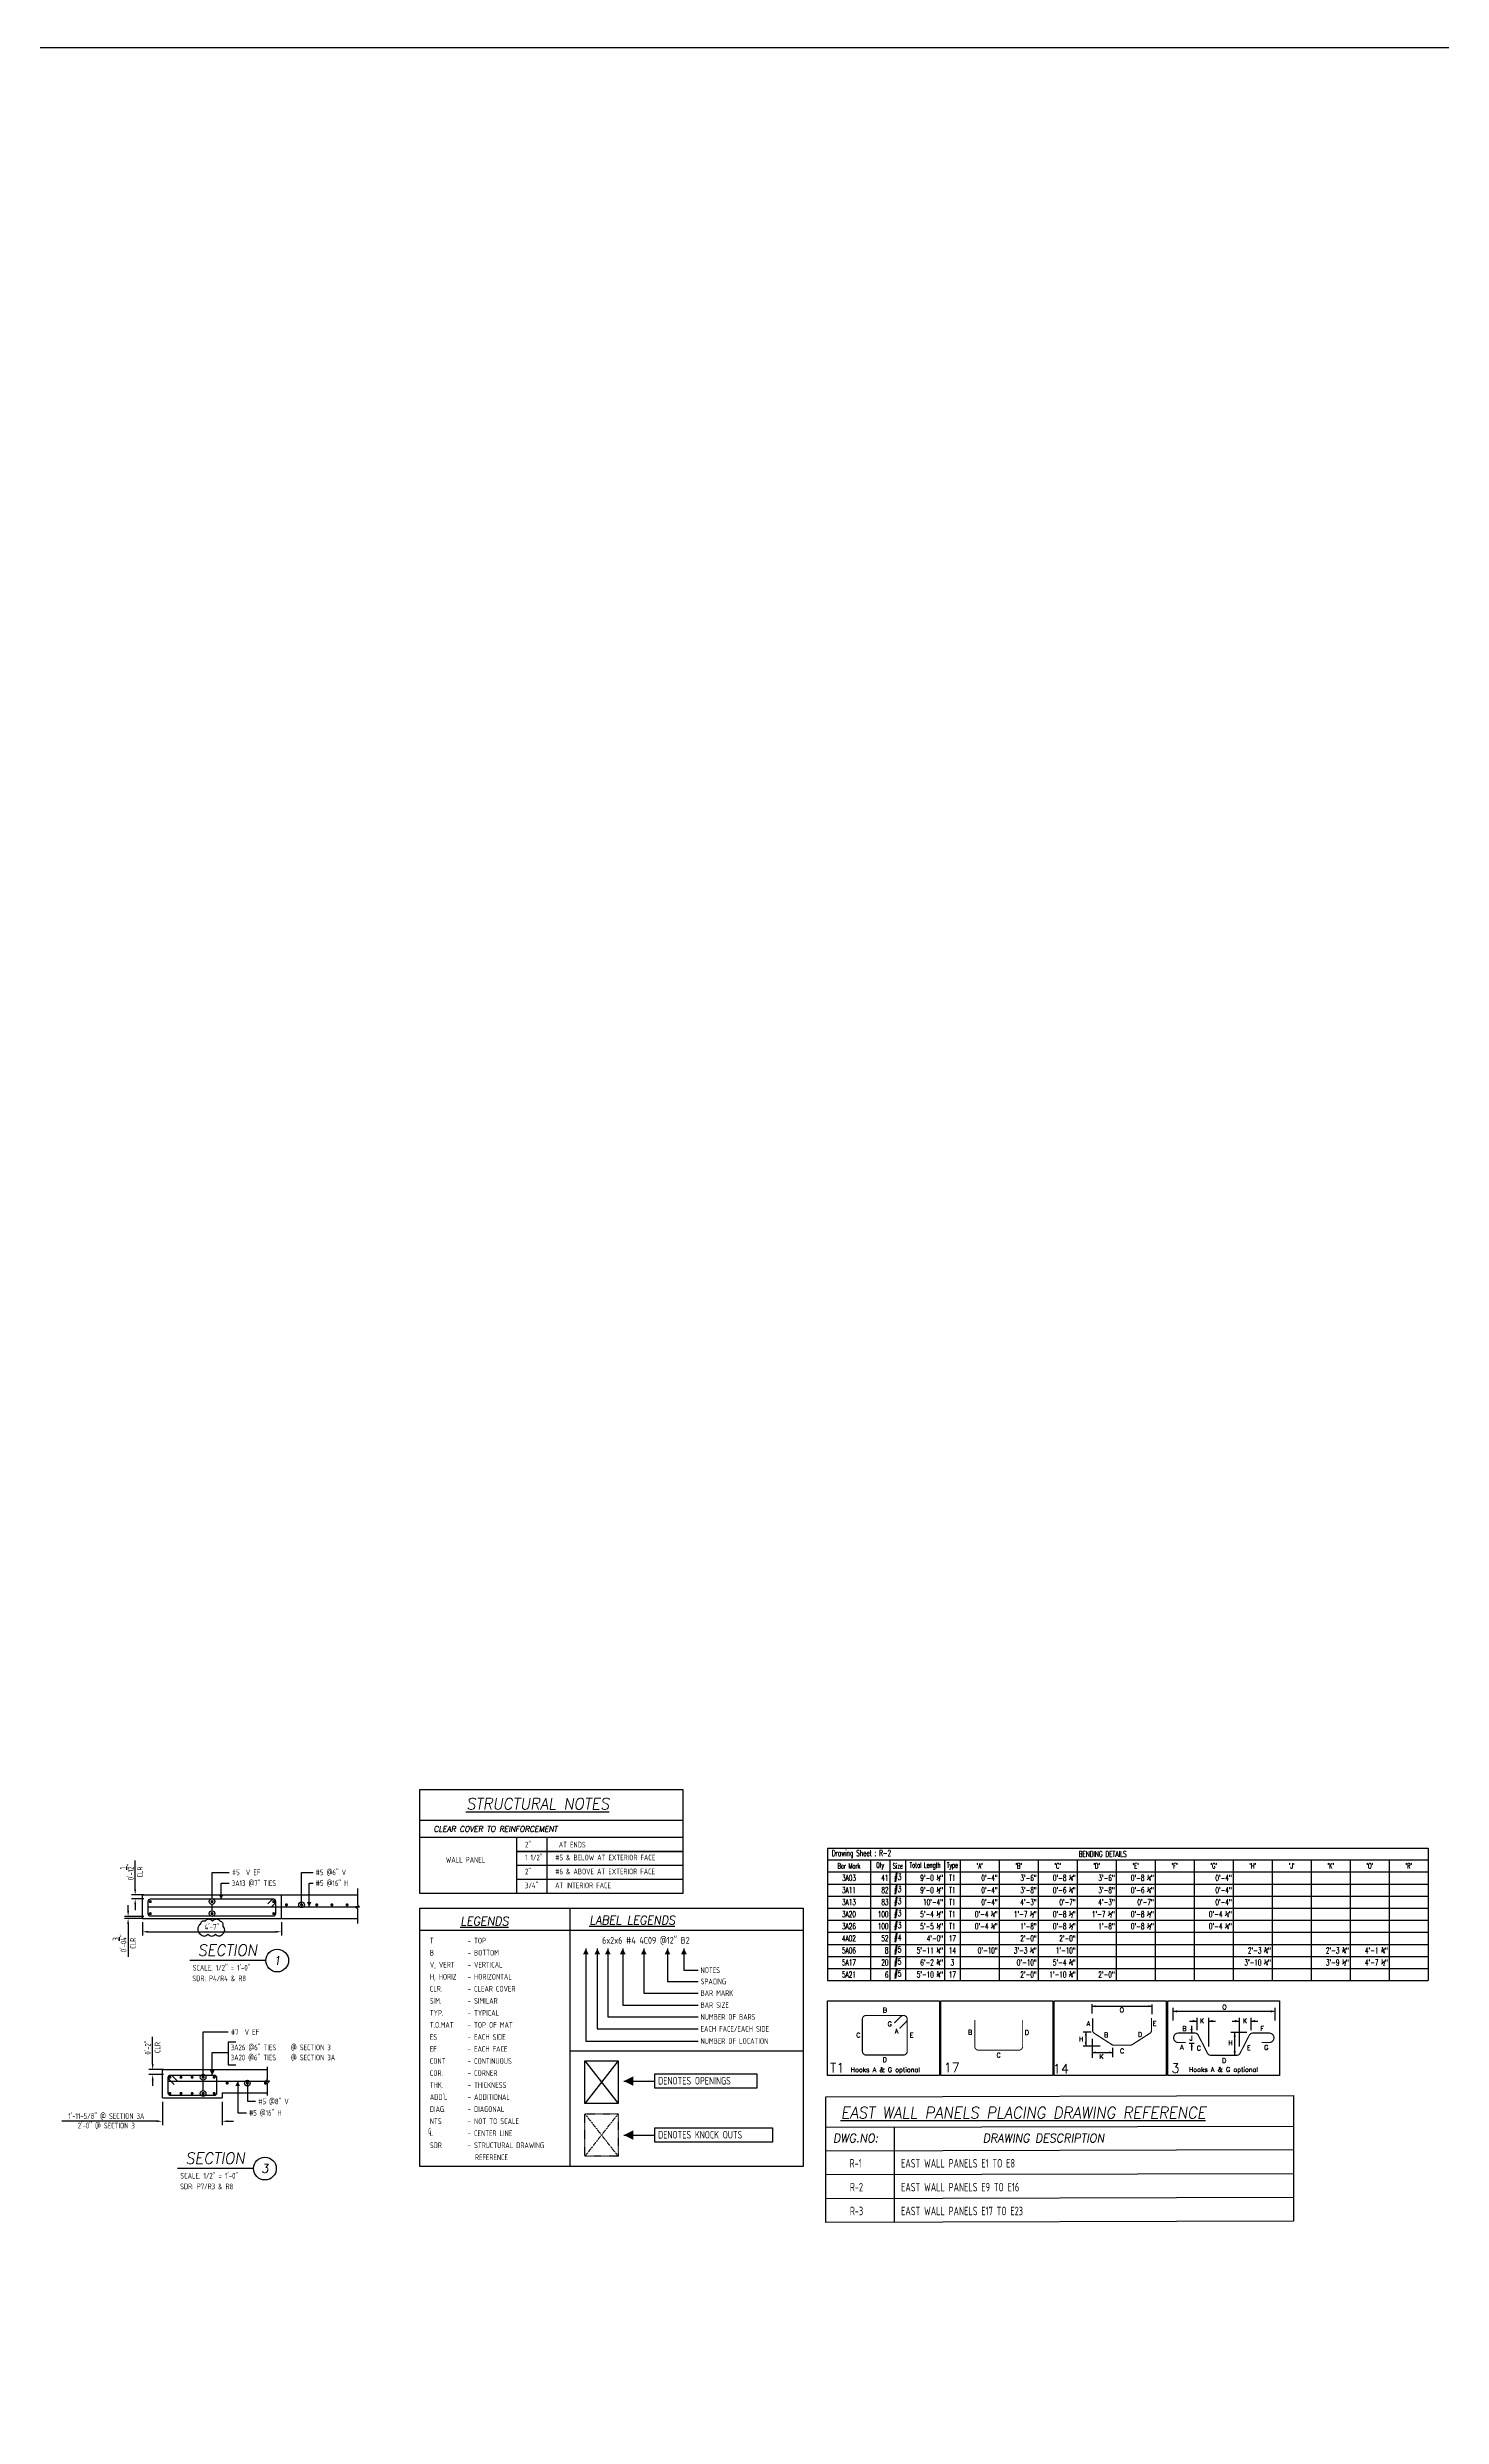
# Model space of a CAD drawing. Header units: inches. Extents: x -10781 to 50822, y -3854 to 38989.
# Drawn here: x 8729 to 9281, y 281 to 1219 of the extents above; entities that cross this region are included whole.
import ezdxf
from ezdxf.enums import TextEntityAlignment as Align

# ---------------------------------------------------------------- set-up
doc = ezdxf.new("R2010")
doc.units = ezdxf.units.IN
doc.header["$LTSCALE"] = 0.025
doc.header["$MEASUREMENT"] = 0
doc.linetypes.add('HIDDEN', pattern=[6, 3, -3])
doc.layers.get('0').update_dxf_attribs({"linetype": 'CONTINUOUS'})
doc.layers.get('Defpoints').update_dxf_attribs({"linetype": 'CONTINUOUS'})
for name, color, linetype in [('0-25', 7, 'CONTINUOUS'), ('0-25TEXT', 7, 'CONTINUOUS'), ('0-35', 3, 'CONTINUOUS'), ('0-35TEXT', 3, 'CONTINUOUS'), ('0-50', 10, 'CONTINUOUS'), ('5', 4, 'CONTINUOUS'), ('BAR-LBL', 2, 'CONTINUOUS'), ('BARLIST', 7, 'CONTINUOUS'), ('CADS-BAR-SKETCH', 7, 'CONTINUOUS'), ('DETAIL', 83, 'CONTINUOUS'), ('hidden', 7, 'HIDDEN'), ('REBARS', 4, 'CONTINUOUS')]:
    doc.layers.add(name, color=color, linetype=linetype)
doc.styles.add('AR', font='ARCHQUIK.shx', dxfattribs={"width": 0.8})
doc.styles.add('ROMANS', font='romans.shx', dxfattribs={"width": 0.57})
doc.styles.add('ROMANT', font='romant')
doc.dimstyles.new('CADS_DIM_48', dxfattribs={"dimscale": 48, "dimtxt": 0.09375, "dimasz": 0.09375, "dimexe": 0.0625, "dimexo": 0.0625, "dimgap": 0.09375, "dimtad": 0, "dimtih": 1, "dimtoh": 1, "dimzin": 1, "dimdsep": 46, "dimlunit": 4, "dimtxsty": 'AR', "dimblk": 'CLOSED', "dimcen": 0.1875, "dimadec": 0, "dimazin": 0, "dimtfac": 1, "dimtofl": 0, "dimtmove": 0, "dimatfit": 1, "dimldrblk": 'DOTBLANK', "dimfxl": 1, "dimtzin": 0, "dimarcsym": 0})

# ---------------------------------------------------------------- blocks, each defined once
blk = doc.blocks.new('*U548', base_point=(8768.49, 479.12))
at = {"layer": 'REBARS', "color": 0}
blk.add_lwpolyline([(8817.43, 482.74), (8819.02, 484.33, 0.668179), (8818.36, 485.93), (8769.61, 485.93, 0.414213), (8768.67, 485), (8768.67, 480.25, 0.414214), (8769.61, 479.31), (8818.36, 479.31, 0.414213), (8819.3, 480.25), (8819.3, 485, 0.668179), (8817.7, 485.66), (8816.11, 484.07)], format="xyb", dxfattribs=at)
blk = doc.blocks.new('SECT1')
at = {"color": 7, "linetype": 'Continuous'}
blk.add_line((0.627, 0), (-0.627, 0), dxfattribs=at)
blk.add_circle((0.815, 0), 0.188, dxfattribs=at)
at = {"color": 7, "linetype": 'Continuous', "style": 'ROMANT', "oblique": 9, "width": 0.95}
blk.add_text('SECTION', height=0.1875, dxfattribs=at).set_placement((-0.006, 0.077), align=Align.CENTER)
blk.add_attdef('SECT1', text='', height=0.141, dxfattribs=at).set_placement((0.815, 0), align=Align.MIDDLE)
blk = doc.blocks.new('_DotBlank')
at = {"layer": '0-35', "color": 0, "lineweight": -2}
blk.add_line((-0.5, 0), (-1, 0), dxfattribs=at)
blk.add_circle((0, 0), 0.5, dxfattribs=at)
blk = doc.blocks.new('leadrblk')
blk.add_lwpolyline([(0, 0, 0, 1, 0), (1, 0, 1, 1, 0)], format="xyseb")
blk = doc.blocks.new('*D440')
at = {"layer": 'Defpoints', "color": 0, "transparency": 16777216}
for p in [(8766.49, 478.37), (8821.49, 478.37), (8821.49, 473.06)]:
    blk.add_point(p, dxfattribs=at)
at = {"layer": 'DETAIL', "color": 0, "lineweight": -2, "transparency": 16777216}
for p, q in [((8766.49, 476.87), (8766.49, 471.56)), ((8768.74, 473.06), (8819.24, 473.06)), ((8821.49, 476.87), (8821.49, 471.56))]:
    blk.add_line(p, q, dxfattribs=at)
at = {"layer": 'DETAIL', "color": 0, "transparency": 16777216}
for points in [[(8768.74, 473.43), (8768.74, 472.68), (8766.49, 473.06)], [(8819.24, 473.43), (8819.24, 472.68), (8821.49, 473.06)]]:
    blk.add_solid(points, dxfattribs=at)
at = {"layer": 'DETAIL', "color": 0, "transparency": 16777216, "insert": (8793.99, 474.97), "char_height": 2.25, "attachment_point": 5, "style": 'AR'}
blk.add_mtext('4\'-7"', dxfattribs=at)
blk = doc.blocks.new('*D441')
at = {"layer": 'Defpoints', "color": 0, "transparency": 16777216}
for p in [(8763.63, 487.62), (8768.49, 487.62), (8768.49, 486.12)]:
    blk.add_point(p, dxfattribs=at)
at = {"layer": 'DETAIL', "color": 0, "lineweight": -2, "transparency": 16777216}
for p, q in [((8763.63, 489.87), (8763.63, 501.32)), ((8766.99, 487.62), (8762.13, 487.62)), ((8766.99, 486.12), (8762.13, 486.12)), ((8763.63, 483.87), (8763.63, 481.62))]:
    blk.add_line(p, q, dxfattribs=at)
at = {"layer": 'DETAIL', "color": 0, "transparency": 16777216}
for points in [[(8763.26, 489.87), (8764.01, 489.87), (8763.63, 487.62)], [(8763.26, 483.87), (8764.01, 483.87), (8763.63, 486.12)]]:
    blk.add_solid(points, dxfattribs=at)
at = {"layer": 'DETAIL', "color": 0, "transparency": 16777216, "char_height": 2.25, "attachment_point": 5, "rotation": 90, "style": 'AR'}
for s, insert in [('0\'-1{\\H1.000000x;\\S1/2;}"', (8760.29, 496.72)), ('CLR', (8765.54, 496.72))]:
    blk.add_mtext(s, dxfattribs=dict(at, insert=insert))
blk = doc.blocks.new('*D442')
at = {"layer": 'Defpoints', "color": 0, "transparency": 16777216}
for p in [(8760.84, 478.37), (8768.49, 479.12), (8768.49, 478.37)]:
    blk.add_point(p, dxfattribs=at)
at = {"layer": 'DETAIL', "color": 0, "lineweight": -2, "transparency": 16777216}
for p, q in [((8766.99, 479.12), (8759.34, 479.12)), ((8766.99, 478.37), (8759.34, 478.37)), ((8760.84, 481.37), (8760.84, 483.62)), ((8760.84, 476.12), (8760.84, 463.18))]:
    blk.add_line(p, q, dxfattribs=at)
at = {"layer": 'DETAIL', "color": 0, "transparency": 16777216}
for points in [[(8760.46, 481.37), (8761.21, 481.37), (8760.84, 479.12)], [(8760.46, 476.12), (8761.21, 476.12), (8760.84, 478.37)]]:
    blk.add_solid(points, dxfattribs=at)
at = {"layer": 'DETAIL', "color": 0, "transparency": 16777216, "char_height": 2.25, "attachment_point": 5, "rotation": 90, "style": 'AR'}
for s, insert in [('0\'-0{\\H1.000000x;\\S3/4;}"', (8757.46, 468.53)), ('CLR', (8762.75, 468.53))]:
    blk.add_mtext(s, dxfattribs=dict(at, insert=insert))
blk = doc.blocks.new('*D542')
at = {"layer": 'Defpoints', "color": 0, "transparency": 16777216}
for p in [(8770.55, 418.53), (8776.38, 418.53), (8776.38, 416.53)]:
    blk.add_point(p, dxfattribs=at)
at = {"layer": 'DETAIL', "color": 0, "lineweight": -2, "transparency": 16777216}
for p, q in [((8770.55, 420.78), (8770.55, 431.42)), ((8774.88, 418.53), (8769.05, 418.53)), ((8774.88, 416.53), (8769.05, 416.53)), ((8770.55, 414.28), (8770.55, 412.03))]:
    blk.add_line(p, q, dxfattribs=at)
at = {"layer": 'DETAIL', "color": 0, "transparency": 16777216}
for points in [[(8770.18, 420.78), (8770.93, 420.78), (8770.55, 418.53)], [(8770.18, 414.28), (8770.93, 414.28), (8770.55, 416.53)]]:
    blk.add_solid(points, dxfattribs=at)
at = {"layer": 'DETAIL', "color": 0, "transparency": 16777216, "char_height": 2.25, "attachment_point": 5, "rotation": 90, "style": 'AR'}
for s, insert in [('0\'-2"', (8768.64, 427.23)), ('CLR', (8772.47, 427.23))]:
    blk.add_mtext(s, dxfattribs=dict(at, insert=insert))
blk = doc.blocks.new('*D538')
at = {"layer": 'Defpoints', "color": 0, "transparency": 16777216}
for p in [(8774.38, 407.28), (8798.03, 407.28), (8798.03, 398.07)]:
    blk.add_point(p, dxfattribs=at)
at = {"layer": 'DETAIL', "color": 0, "lineweight": -2, "transparency": 16777216}
for p, q in [((8774.38, 405.78), (8774.38, 396.57)), ((8798.03, 405.78), (8798.03, 396.57)), ((8772.13, 398.07), (8734.55, 398.07)), ((8800.28, 398.07), (8802.53, 398.07))]:
    blk.add_line(p, q, dxfattribs=at)
at = {"layer": 'DETAIL', "color": 0, "transparency": 16777216}
for points in [[(8772.13, 398.44), (8772.13, 397.69), (8774.38, 398.07)], [(8800.28, 398.44), (8800.28, 397.69), (8798.03, 398.07)]]:
    blk.add_solid(points, dxfattribs=at)
at = {"layer": 'DETAIL', "color": 0, "transparency": 16777216, "insert": (8752.21, 398.07), "char_height": 2.25, "width": 36.5795, "attachment_point": 5, "style": 'AR'}
blk.add_mtext('1\'-11-5/8" @ SECTION 3A\\P2\'-0" @ SECTION 3', dxfattribs=at)
blk = doc.blocks.new('*U1001', base_point=(8796.03, 408.03))
at = {"layer": 'REBARS', "color": 0}
blk.add_lwpolyline([(8779.11, 412.62), (8776.99, 414.74, -0.668178), (8777.66, 416.34), (8794.91, 416.34, -0.414214), (8795.84, 415.41), (8795.84, 409.16, -0.414213), (8794.91, 408.22), (8777.66, 408.22, -0.414214), (8776.72, 409.16), (8776.72, 415.41, -0.668179), (8778.32, 416.07), (8780.44, 413.95)], format="xyb", dxfattribs=at)
blk = doc.blocks.new('A$C2A293661')
at = {"layer": '0-35TEXT', "style": 'AR', "width": 0.8}
for s, p in [('C', (-0.72, 0.84)), ('L', (0, 0))]:
    blk.add_text(s, height=2.25, dxfattribs=at).set_placement(p)
blk = doc.blocks.new('*T1082')
at = {"layer": 'BARLIST', "color": 0, "linetype": 'ByBlock', "lineweight": -2, "transparency": 16777216}
for p, q in [((0, 0), (237.77, 0)), ((0, 0), (0, -52.47)), ((237.77, 0), (237.77, -52.47)), ((0, -4.72), (237.77, -4.72)), ((17.01, -4.72), (17.01, -52.47)), ((24.73, -4.72), (24.73, -52.47)), ((30.91, -4.72), (30.91, -52.47)), ((46.35, -4.72), (46.35, -52.47)), ((52.52, -4.72), (52.52, -52.47)), ((67.96, -4.72), (67.96, -52.47)), ((83.4, -4.72), (83.4, -52.47)), ((98.83, -4.72), (98.83, -52.47)), ((114.27, -4.72), (114.27, -52.47)), ((129.71, -4.72), (129.71, -52.47)), ((145.15, -4.72), (145.15, -52.47)), ((160.58, -4.72), (160.58, -52.47)), ((176.02, -4.72), (176.02, -52.47)), ((191.46, -4.72), (191.46, -52.47)), ((206.89, -4.72), (206.89, -52.47)), ((222.33, -4.72), (222.33, -52.47)), ((0, -9.45), (237.77, -9.45)), ((0, -14.23), (237.77, -14.23)), ((0, -19.01), (237.77, -19.01)), ((0, -23.79), (237.77, -23.79)), ((0, -28.57), (237.77, -28.57)), ((0, -33.35), (237.77, -33.35)), ((0, -38.13), (237.77, -38.13)), ((0, -42.91), (237.77, -42.91)), ((0, -47.69), (237.77, -47.69)), ((0, -52.47), (237.77, -52.47))]:
    blk.add_line(p, q, dxfattribs=at)
at = {"layer": 'BARLIST', "color": 0, "transparency": 16777216, "style": 'ROMANS'}
for s, insert, char_height, width, attachment_point in [(' Drawing Sheet : R-2', (0.59, -2.36), 2.3622, 97.6535, 4), ('Bar Mark', (8.5, -7.09), 2.126, 15.8268, 5), ('Qty', (20.87, -7.09), 2.126, 6.5433, 5), ('Size', (27.82, -7.09), 2.126, 4.9961, 5), ('Total Length', (38.63, -7.09), 2.126, 14.2559, 5), ('Type', (49.44, -7.09), 2.126, 4.9961, 5), ("'A'", (60.24, -7.09), 2.126, 14.2559, 5), ("'B'", (75.68, -7.09), 2.126, 14.2559, 5), ("'C'", (91.12, -7.09), 2.126, 14.2559, 5), ('BENDING DETAILS', (99.43, -2.36), 2.3622, 137.752, 4), ("'D'", (106.55, -7.09), 2.126, 14.2559, 5), ("'E'", (121.99, -7.09), 2.126, 14.2559, 5), ("'F'", (137.43, -7.09), 2.126, 14.2559, 5), ("'G'", (152.86, -7.09), 2.126, 14.2559, 5), ("'H'", (168.3, -7.09), 2.126, 14.2559, 5), ("'J'", (183.74, -7.09), 2.126, 14.2559, 5), ("'K'", (199.18, -7.09), 2.126, 14.2559, 5), ("'O'", (214.61, -7.09), 2.126, 14.2559, 5), ("'R'", (230.05, -7.09), 2.126, 14.2559, 5), ('3A03', (8.5, -11.84), 2.362, 15.8268, 5), ('3A11', (8.5, -16.62), 2.362, 15.8268, 5), ('41', (24.14, -11.84), 2.362, 6.5433, 6), ('82', (24.14, -16.62), 2.362, 6.5433, 6), ('#3', (27.82, -11.84), 2.362, 4.9961, 5), ('#3', (27.82, -16.62), 2.362, 4.9961, 5), ('9\'-0 {\\H0.5x;\\S1#2;}"', (45.76, -11.84), 2.3622, 14.2559, 6), ('9\'-0 {\\H0.5x;\\S1#2;}"', (45.76, -16.62), 2.3622, 14.2559, 6), ('T1', (49.44, -11.84), 2.362, 4.9961, 5), ('T1', (49.44, -16.62), 2.362, 4.9961, 5), ('0\'-4"', (67.37, -11.84), 2.362, 14.2559, 6), ('0\'-4"', (67.37, -16.62), 2.362, 14.2559, 6), ('3\'-6"', (82.81, -11.84), 2.362, 14.2559, 6), ('3\'-8"', (82.81, -16.62), 2.362, 14.2559, 6), ('0\'-8 {\\H0.5x;\\S1#4;}"', (98.24, -11.84), 2.3622, 14.2559, 6), ('0\'-6 {\\H0.5x;\\S1#4;}"', (98.24, -16.62), 2.3622, 14.2559, 6), ('3\'-6"', (113.68, -11.84), 2.362, 14.2559, 6), ('3\'-8"', (113.68, -16.62), 2.362, 14.2559, 6), ('0\'-8 {\\H0.5x;\\S1#4;}"', (129.12, -11.84), 2.3622, 14.2559, 6), ('0\'-6 {\\H0.5x;\\S1#4;}"', (129.12, -16.62), 2.3622, 14.2559, 6), ('0\'-4"', (159.99, -11.84), 2.362, 14.2559, 6), ('0\'-4"', (159.99, -16.62), 2.362, 14.2559, 6), ('3A13', (8.5, -21.4), 2.362, 15.8268, 5), ('3A20', (8.5, -26.18), 2.362, 15.8268, 5), ('100', (24.14, -26.18), 2.362, 6.5433, 6), ('83', (24.14, -21.4), 2.362, 6.5433, 6), ('#3', (27.82, -21.4), 2.362, 4.9961, 5), ('#3', (27.82, -26.18), 2.362, 4.9961, 5), ('5\'-4 {\\H0.5x;\\S1#2;}"', (45.76, -26.18), 2.3622, 14.2559, 6), ('10\'-4"', (45.76, -21.4), 2.362, 14.2559, 6), ('T1', (49.44, -21.4), 2.362, 4.9961, 5), ('T1', (49.44, -26.18), 2.362, 4.9961, 5), ('0\'-4 {\\H0.5x;\\S1#4;}"', (67.37, -26.18), 2.3622, 14.2559, 6), ('0\'-4"', (67.37, -21.4), 2.362, 14.2559, 6), ('1\'-7 {\\H0.5x;\\S1#2;}"', (82.81, -26.18), 2.3622, 14.2559, 6), ('4\'-3"', (82.81, -21.4), 2.362, 14.2559, 6), ('0\'-8 {\\H0.5x;\\S1#2;}"', (98.24, -26.18), 2.3622, 14.2559, 6), ('0\'-7"', (98.24, -21.4), 2.362, 14.2559, 6), ('1\'-7 {\\H0.5x;\\S1#2;}"', (113.68, -26.18), 2.3622, 14.2559, 6), ('4\'-3"', (113.68, -21.4), 2.362, 14.2559, 6), ('0\'-8 {\\H0.5x;\\S1#2;}"', (129.12, -26.18), 2.3622, 14.2559, 6), ('0\'-7"', (129.12, -21.4), 2.362, 14.2559, 6), ('0\'-4 {\\H0.5x;\\S1#4;}"', (159.99, -26.18), 2.3622, 14.2559, 6), ('0\'-4"', (159.99, -21.4), 2.362, 14.2559, 6), ('3A26', (8.5, -30.96), 2.362, 15.8268, 5), ('4A02', (8.5, -35.74), 2.362, 15.8268, 5), ('100', (24.14, -30.96), 2.362, 6.5433, 6), ('52', (24.14, -35.74), 2.362, 6.5433, 6), ('#3', (27.82, -30.96), 2.362, 4.9961, 5), ('#4', (27.82, -35.74), 2.362, 4.9961, 5), ('5\'-5 {\\H0.5x;\\S1#2;}"', (45.76, -30.96), 2.3622, 14.2559, 6), ('4\'-0"', (45.76, -35.74), 2.362, 14.2559, 6), ('T1', (49.44, -30.96), 2.362, 4.9961, 5), ('17', (49.44, -35.74), 2.362, 4.9961, 5), ('0\'-4 {\\H0.5x;\\S1#4;}"', (67.37, -30.96), 2.3622, 14.2559, 6), ('2\'-0"', (82.81, -35.74), 2.362, 14.2559, 6), ('1\'-8"', (82.81, -30.96), 2.362, 14.2559, 6), ('0\'-8 {\\H0.5x;\\S1#2;}"', (98.24, -30.96), 2.3622, 14.2559, 6), ('2\'-0"', (98.24, -35.74), 2.362, 14.2559, 6), ('1\'-8"', (113.68, -30.96), 2.362, 14.2559, 6), ('0\'-8 {\\H0.5x;\\S1#2;}"', (129.12, -30.96), 2.3622, 14.2559, 6), ('0\'-4 {\\H0.5x;\\S1#4;}"', (159.99, -30.96), 2.3622, 14.2559, 6), ('5A06', (8.5, -40.52), 2.362, 15.8268, 5), ('5A17', (8.5, -45.3), 2.362, 15.8268, 5), ('20', (24.14, -45.3), 2.362, 6.5433, 6), ('8', (24.14, -40.52), 2.36, 6.5433, 6), ('#5', (27.82, -40.52), 2.362, 4.9961, 5), ('#5', (27.82, -45.3), 2.362, 4.9961, 5), ('5\'-11 {\\H0.5x;\\S1#4;}"', (45.76, -40.52), 2.3622, 14.2559, 6), ('6\'-2 {\\H0.5x;\\S3#4;}"', (45.76, -45.3), 2.3622, 14.2559, 6), ('14', (49.44, -40.52), 2.362, 4.9961, 5), ('3', (49.44, -45.3), 2.36, 4.9961, 5), ('0\'-10"', (67.37, -40.52), 2.362, 14.2559, 6), ('3\'-3 {\\H0.5x;\\S1#4;}"', (82.81, -40.52), 2.3622, 14.2559, 6), ('0\'-10"', (82.81, -45.3), 2.362, 14.2559, 6), ('5\'-4 {\\H0.5x;\\S3#4;}"', (98.24, -45.3), 2.3622, 14.2559, 6), ('1\'-10"', (98.24, -40.52), 2.362, 14.2559, 6), ('3\'-10 {\\H0.5x;\\S1#4;}"', (175.43, -45.3), 2.3622, 14.2559, 6), ('2\'-3 {\\H0.5x;\\S3#4;}"', (175.43, -40.52), 2.3622, 14.2559, 6), ('2\'-3 {\\H0.5x;\\S3#4;}"', (206.3, -40.52), 2.3622, 14.2559, 6), ('3\'-9 {\\H0.5x;\\S1#2;}"', (206.3, -45.3), 2.3622, 14.2559, 6), ('4\'-1 {\\H0.5x;\\S3#4;}"', (221.74, -40.52), 2.3622, 14.2559, 6), ('4\'-7 {\\H0.5x;\\S1#2;}"', (221.74, -45.3), 2.3622, 14.2559, 6), ('5A21', (8.5, -50.08), 2.362, 15.8268, 5), ('6', (24.14, -50.08), 2.36, 6.5433, 6), ('#5', (27.82, -50.08), 2.362, 4.9961, 5), ('5\'-10 {\\H0.5x;\\S3#4;}"', (45.76, -50.08), 2.3622, 14.2559, 6), ('17', (49.44, -50.08), 2.362, 4.9961, 5), ('2\'-0"', (82.81, -50.08), 2.362, 14.2559, 6), ('1\'-10 {\\H0.5x;\\S3#4;}"', (98.24, -50.08), 2.3622, 14.2559, 6), ('2\'-0"', (113.68, -50.08), 2.362, 14.2559, 6)]:
    blk.add_mtext(s, dxfattribs=dict(at, insert=insert, char_height=char_height, width=width, attachment_point=attachment_point))
blk = doc.blocks.new('T1')
at = {"layer": 'CADS-BAR-SKETCH'}
blk.add_lwpolyline([(0, 0), (0, 1), (1.5, 1), (1.5, 0)], close=True, dxfattribs=at)
at = {"layer": 'CADS-BAR-SKETCH', "const_width": 0.0156}
for points in [[(0.468, 0.754, -0.414214), (0.518, 0.804, 0.414214), (0.468, 0.754), (0.468, 0.323, 0.414214), (0.518, 0.273), (1.019, 0.273, 0.414214), (1.069, 0.323), (1.069, 0.754, 0.668179), (0.983, 0.789), (0.896, 0.702)], [(0.966, 0.631), (1.054, 0.719, 0.668179), (1.019, 0.804), (0.518, 0.804)]]:
    blk.add_lwpolyline(points, format="xyb", dxfattribs=at)
at = {"layer": 'CADS-BAR-SKETCH', "style": 'ROMANS'}
for s, height, p in [('B', 0.0625, (0.742, 0.844)), ('G', 0.0625, (0.806, 0.659)), ('C', 0.0625, (0.386, 0.508)), ('A', 0.0625, (0.903, 0.563)), ('E', 0.0625, (1.103, 0.508)), ('T1', 0.125, (0.033, 0.039)), ('Hooks A & G optional', 0.0625, (0.311, 0.045)), ('D', 0.0625, (0.739, 0.179))]:
    blk.add_text(s, height=height, dxfattribs=at).set_placement(p)
blk = doc.blocks.new('17')
at = {"layer": 'CADS-BAR-SKETCH'}
blk.add_lwpolyline([(0, 0), (0, 1), (1.5, 1), (1.5, 0)], close=True, dxfattribs=at)
at = {"layer": 'CADS-BAR-SKETCH', "const_width": 0.0125}
blk.add_lwpolyline([(0.454, 0.741), (0.454, 0.388, 0.414214), (0.504, 0.338), (1.046, 0.338, 0.414214), (1.096, 0.388), (1.096, 0.741)], format="xyb", dxfattribs=at)
at = {"layer": 'CADS-BAR-SKETCH', "style": 'ROMANS'}
for s, height, p in [('B', 0.0625, (0.363, 0.547)), ('D', 0.0625, (1.125, 0.544)), ('17', 0.125, (0.037, 0.045)), ('C', 0.0625, (0.746, 0.24))]:
    blk.add_text(s, height=height, dxfattribs=at).set_placement(p)
blk = doc.blocks.new('14')
at = {"layer": 'CADS-BAR-SKETCH'}
for p, q in [((0.506, 0.829), (0.506, 0.954)), ((0.514, 0.928), (1.303, 0.928)), ((1.31, 0.821), (1.31, 0.951)), ((0.494, 0.582), (0.389, 0.582)), ((0.389, 0.399), (0.616, 0.399)), ((0.421, 0.582), (0.421, 0.399)), ((0.506, 0.491), (0.506, 0.235)), ((0.78, 0.371), (0.78, 0.245)), ((0.506, 0.308), (0.78, 0.308))]:
    blk.add_line(p, q, dxfattribs=at)
blk.add_lwpolyline([(0, 0), (0, 1), (1.5, 1), (1.5, 0)], close=True, dxfattribs=at)
at = {"layer": 'CADS-BAR-SKETCH', "const_width": 0.0156}
blk.add_lwpolyline([(0.514, 0.767), (0.514, 0.606, 0.255491), (0.537, 0.564), (0.77, 0.414, 0.143533), (0.797, 0.406), (1.019, 0.406, 0.143533), (1.046, 0.414), (1.28, 0.564, 0.255491), (1.303, 0.606), (1.303, 0.772)], format="xyb", dxfattribs=at)
at = {"layer": 'CADS-BAR-SKETCH'}
for points in [[(0.506, 0.928), (0.554, 0.942), (0.554, 0.928)], [(0.506, 0.928), (0.554, 0.914), (0.554, 0.928)], [(1.31, 0.928), (1.262, 0.942), (1.262, 0.928)], [(1.31, 0.928), (1.262, 0.914), (1.262, 0.928)], [(0.421, 0.582), (0.408, 0.534), (0.421, 0.534)], [(0.421, 0.399), (0.408, 0.447), (0.421, 0.447)], [(0.421, 0.582), (0.435, 0.534), (0.421, 0.534)], [(0.421, 0.399), (0.435, 0.447), (0.421, 0.447)], [(0.506, 0.308), (0.554, 0.322), (0.554, 0.308)], [(0.78, 0.308), (0.732, 0.322), (0.732, 0.308)], [(0.506, 0.308), (0.554, 0.294), (0.554, 0.308)], [(0.78, 0.308), (0.732, 0.294), (0.732, 0.308)]]:
    blk.add_solid(points, dxfattribs=at)
at = {"layer": 'CADS-BAR-SKETCH', "style": 'ROMANS'}
for s, height, p in [('A', 0.0625, (0.433, 0.663)), ('O', 0.0625, (0.876, 0.846)), ('E', 0.0625, (1.321, 0.667)), ('H', 0.0625, (0.33, 0.456)), ('B', 0.0625, (0.666, 0.512)), ('C', 0.0625, (0.88, 0.297)), ('D', 0.0625, (1.121, 0.517)), ('14', 0.125, (-0.019, 0.027)), ('K', 0.0625, (0.606, 0.221))]:
    blk.add_text(s, height=height, dxfattribs=at).set_placement(p)
blk = doc.blocks.new('3')
at = {"layer": 'CADS-BAR-SKETCH'}
for p, q in [((0.071, 0.908), (0.071, 0.736)), ((1.423, 0.859), (0.081, 0.859)), ((0.294, 0.728), (0.389, 0.728)), ((0.32, 0.666), (0.32, 0.568)), ((0.389, 0.77), (0.389, 0.607)), ((0.547, 0.77), (0.547, 0.39)), ((0.547, 0.728), (0.642, 0.728)), ((0.547, 0.728), (0.642, 0.728)), ((0.862, 0.728), (0.957, 0.728)), ((0.957, 0.77), (0.957, 0.39)), ((1.115, 0.77), (1.115, 0.607)), ((1.115, 0.728), (1.21, 0.728)), ((1.434, 0.908), (1.434, 0.736)), ((0.29, 0.433), (0.354, 0.433)), ((0.322, 0.335), (0.322, 0.433)), ((1.062, 0.574), (0.847, 0.574)), ((0.898, 0.27), (0.898, 0.574))]:
    blk.add_line(p, q, dxfattribs=at)
blk.add_lwpolyline([(0, 0), (0, 1), (1.5, 1), (1.5, 0)], close=True, dxfattribs=at)
at = {"layer": 'CADS-BAR-SKETCH', "const_width": 0.0156}
blk.add_lwpolyline([(1.261, 0.441), (1.361, 0.441, 1), (1.361, 0.568), (1.14, 0.568, 0.281157), (1.095, 0.541), (0.97, 0.297, -0.281157), (0.926, 0.27), (0.579, 0.27, -0.281157), (0.534, 0.297), (0.409, 0.541, 0.281157), (0.364, 0.568), (0.143, 0.568, 1), (0.143, 0.441), (0.243, 0.441)], format="xyb", dxfattribs=at)
at = {"layer": 'CADS-BAR-SKETCH'}
for points in [[(0.071, 0.859), (0.125, 0.874), (0.125, 0.859)], [(0.071, 0.859), (0.125, 0.843), (0.125, 0.859)], [(0.389, 0.728), (0.336, 0.744), (0.336, 0.728)], [(0.389, 0.728), (0.336, 0.713), (0.336, 0.728)], [(0.547, 0.728), (0.601, 0.744), (0.601, 0.728)], [(0.547, 0.728), (0.601, 0.713), (0.601, 0.728)], [(0.957, 0.728), (0.904, 0.744), (0.904, 0.728)], [(0.957, 0.728), (0.904, 0.713), (0.904, 0.728)], [(1.115, 0.728), (1.169, 0.744), (1.169, 0.728)], [(1.115, 0.728), (1.169, 0.713), (1.169, 0.728)], [(1.434, 0.859), (1.38, 0.874), (1.38, 0.859)], [(1.434, 0.859), (1.38, 0.843), (1.38, 0.859)], [(0.32, 0.568), (0.304, 0.621), (0.32, 0.621)], [(0.322, 0.433), (0.307, 0.379), (0.322, 0.379)], [(0.32, 0.568), (0.335, 0.621), (0.32, 0.621)], [(0.322, 0.433), (0.338, 0.379), (0.322, 0.379)], [(0.898, 0.574), (0.883, 0.52), (0.898, 0.52)], [(0.898, 0.27), (0.883, 0.323), (0.898, 0.323)], [(0.898, 0.574), (0.914, 0.52), (0.898, 0.52)], [(0.898, 0.27), (0.914, 0.323), (0.898, 0.323)]]:
    blk.add_solid(points, dxfattribs=at)
at = {"layer": 'CADS-BAR-SKETCH', "style": 'ROMANS'}
for s, height, p in [('B', 0.0625, (0.196, 0.597)), ('K', 0.0625, (0.433, 0.7)), ('O', 0.0625, (0.731, 0.886)), ('K', 0.0625, (1.008, 0.7)), ('F', 0.0625, (1.242, 0.597)), ('A', 0.0625, (0.166, 0.346)), ('J', 0.0625, (0.293, 0.467)), ('C', 0.0625, (0.391, 0.334)), ('H', 0.0625, (0.813, 0.404)), ('E', 0.0625, (1.062, 0.34)), ('G', 0.0625, (1.293, 0.343)), ('3', 0.125, (0.05, 0.035)), ('Hooks A & G optional', 0.0625, (0.284, 0.049)), ('D', 0.0625, (0.729, 0.168))]:
    blk.add_text(s, height=height, dxfattribs=at).set_placement(p)
blk = doc.blocks.new('*T1083')
at = {"layer": 'BARLIST', "color": 0, "transparency": 16777216, "xscale": 29.52755949857756, "yscale": 29.52755949857756, "zscale": 29.52755949857756}
for name, p in [('T1', (0.3, -29.53, 0)), ('17', (45.18, -29.53, 0)), ('14', (90.06, -29.53, 0)), ('3', (134.94, -29.53, 0))]:
    blk.add_blockref(name, p, dxfattribs=at)

msp = doc.modelspace()

# ---------------------------------------------------------------- linework, layer by layer
at = {"layer": '0-25'}
for points in [[(8954.74396, 421.94938), (8941.60509, 405.15303)], [(8941.60509, 421.94938), (8954.74396, 405.15303)]]:
    msp.add_lwpolyline(points, dxfattribs=at)
at = {"layer": '0-25TEXT'}
for points in [[(8797.67112, 485.93346), (8797.67112, 492.29704), (8800.87954, 492.29704)], [(8832.48692, 482.99601), (8832.48692, 492.29704), (8834.05334, 492.29704)], [(8941.96547, 466.40421), (8941.96547, 429.79528), (8986.3895, 429.79528)], [(8946.51607, 466.40421), (8946.51607, 434.63326), (8986.3895, 434.63326)], [(8950.67949, 466.40421), (8950.67949, 439.35196), (8986.3895, 439.35196)], [(8956.58562, 466.40421), (8956.58562, 444.07067), (8986.3895, 444.07067)], [(8964.91245, 466.40421), (8964.91245, 448.78937), (8986.3895, 448.78937)], [(8974.30423, 466.40421), (8974.30423, 453.38884), (8986.3895, 453.38884)], [(8980.7913, 466.40421), (8980.7913, 457.86904), (8986.3895, 457.86904)], [(8794.13017, 416.34488), (8794.13017, 425.29999), (8800.46679, 425.29999)], [(8803.46647, 429.42456), (8800.46679, 429.42456), (8800.46679, 420.33289), (8803.46647, 420.33289)], [(8804.19734, 413.90737), (8804.19732, 401.38814), (8807.65469, 401.38813)], [(8957.00285, 413.97705), (8969.30344, 413.97705)], [(8957.00285, 392.60012), (8969.30344, 392.60012)], [(8957.00285, 392.60012), (8969.30344, 392.60012)]]:
    msp.add_lwpolyline(points, dxfattribs=at)
at = {"layer": '0-35', "color": 0, "lineweight": -2}
for p, q in [((8794.03608, 486.12096), (8794.03608, 496.58371)), ((8794.03608, 496.58371), (8800.87954, 496.58371)), ((8794.03608, 481.37096), (8794.03608, 483.87096)), ((8790.52422, 416.60607), (8790.52422, 433.44347)), ((8790.52422, 433.44347), (8800.46679, 433.44347)), ((8790.52422, 410.20869), (8790.52422, 414.35607))]:
    msp.add_line(p, q, dxfattribs=at)
at = {"layer": '0-35'}
for p, q in [((8766.48535, 478.37096), (8766.48535, 487.62096)), ((8766.48535, 487.62096), (8851.5919, 487.62096)), ((8766.48535, 478.37096), (8851.5919, 478.37096)), ((8821.48521, 478.37096), (8821.48521, 487.62096)), ((8774.37831, 407.28237), (8774.37831, 418.53237)), ((8774.37831, 418.53237), (8816.03143, 418.53237)), ((8774.37831, 407.28237), (8798.03143, 407.28237)), ((8798.03143, 409.28237), (8798.03143, 407.28237)), ((8798.03143, 409.28237), (8816.03143, 409.28237))]:
    msp.add_line(p, q, dxfattribs=at)
at = {"layer": '0-35', "color": 1}
for points in [[(8876.27119, 488.21787), (8876.27119, 529.40137), (8980.38861, 529.40137), (8980.38861, 488.21787)], [(8914.53517, 504.7949), (8980.38861, 504.7949)], [(8980.38861, 504.7949), (8914.53517, 504.7949)], [(8980.38861, 499.26923), (8914.53517, 499.26923)], [(8980.38861, 488.21787), (8876.27119, 488.21787)], [(8980.38861, 493.74355), (8914.53517, 493.74355)]]:
    msp.add_lwpolyline(points, dxfattribs=at)
at = {"layer": '0-35'}
for points in [[(8851.5919, 490.13893), (8851.5919, 483.7668), (8852.36273, 482.99596), (8850.82106, 482.99596), (8851.5919, 482.22513), (8851.5919, 476.27837)], [(8816.03143, 408.19225), (8816.03143, 413.13654), (8816.80226, 413.90738), (8815.26059, 413.90737), (8816.03143, 414.67821), (8816.03143, 419.6225)]]:
    msp.add_lwpolyline(points, dxfattribs=at)
msp.add_lwpolyline([(8941.60509, 421.94938), (8954.74396, 421.94938), (8954.74396, 405.15303), (8941.60509, 405.15303)], close=True, dxfattribs=at)
at = {"layer": '0-35', "color": 0, "lineweight": -2}
for centre in [(8794.03608, 484.99596), (8794.03608, 480.24596), (8790.52422, 415.48107), (8790.52422, 409.08369)]:
    msp.add_circle(centre, 1.125, dxfattribs=at)
at = {"layer": '0-50'}
for p, q in [((8980.38861, 517.10097), (8876.27119, 517.10097)), ((8980.38861, 510.32058), (8876.27119, 510.32058)), ((8914.53517, 510.32058), (8914.53517, 488.21787)), ((8926.58586, 510.32058), (8926.58586, 488.21787)), ((8935.59095, 482.35301), (8935.59095, 380.19471)), ((9027.93652, 473.56154), (8876.27119, 473.56154)), ((9027.93652, 425.7492), (8935.59095, 425.7492)), ((9222.00423, 396.0454), (9036.95308, 395.61498)), ((9064.11188, 358.02706), (9064.13397, 395.61498)), ((9222.00423, 386.70261), (9036.95308, 386.27219)), ((9027.93652, 380.19471), (8876.27119, 380.19471)), ((9222.00423, 377.26651), (9036.95308, 376.83609)), ((9222.00423, 367.83041), (9036.95308, 367.39999))]:
    msp.add_line(p, q, dxfattribs=at)
for points in [[(8876.27119, 380.19471), (8876.27119, 482.35301), (9027.93652, 482.35301), (9027.93652, 380.19471)], [(8969.30344, 416.81388), (9009.69812, 416.81388), (9009.69812, 411.14023), (8969.30344, 411.14023)], [(9036.95308, 407.78105), (9222.00423, 408.21148), (9221.98213, 358.45748), (9036.93099, 358.02706)], [(8969.30344, 395.43695), (9015.79459, 395.43695), (9015.79459, 389.7633), (8969.30344, 389.7633)]]:
    msp.add_lwpolyline(points, close=True, dxfattribs=at)
at = {"layer": '5', "const_width": 0.6}
for points in [[(8769.31034, 484.99596, -1), (8769.91034, 484.99596, -1)], [(8769.31034, 480.24596, 1), (8769.91034, 480.24596, 1)], [(8793.73608, 484.99596, -1), (8794.33608, 484.99596, -1)], [(8793.73608, 480.24596, 1), (8794.33608, 480.24596, 1)], [(8818.16182, 484.99596, -1), (8818.76182, 484.99596, -1)], [(8818.16182, 480.24596, 1), (8818.76182, 480.24596, 1)], [(8823.18521, 483.73158, 1), (8823.78521, 483.73158, 1)], [(8829.18521, 483.73158, 1), (8829.78521, 483.73158, 1)], [(8835.18521, 483.73158, 1), (8835.78521, 483.73158, 1)], [(8841.18521, 483.73158, 1), (8841.78521, 483.73158, 1)], [(8847.18521, 483.73158, 1), (8847.78521, 483.73158, 1)], [(8777.08463, 415.48107, -1), (8777.68463, 415.48107, -1)], [(8781.4645, 415.48107, -1), (8782.0645, 415.48107, -1)], [(8785.84436, 415.48107, -1), (8786.44436, 415.48107, -1)], [(8790.22422, 415.48107, -1), (8790.82422, 415.48107, -1)], [(8794.60409, 415.48107, -1), (8795.20409, 415.48107, -1)], [(8799.73143, 413.15339, -1), (8800.33143, 413.15339, -1)], [(8807.73143, 413.15339, -1), (8808.33143, 413.15339, -1)], [(8814.88879, 413.15339, -1), (8815.48879, 413.15339, -1)], [(8777.08463, 409.08369, 1), (8777.68463, 409.08369, 1)], [(8781.46449, 409.08369, 1), (8782.06449, 409.08369, 1)], [(8785.84436, 409.08369, 1), (8786.44436, 409.08369, 1)], [(8790.22422, 409.08369, 1), (8790.82422, 409.08369, 1)], [(8794.60408, 409.08369, 1), (8795.20408, 409.08369, 1)]]:
    msp.add_lwpolyline(points, format="xyb", close=True, dxfattribs=at)
at = {"layer": 'BAR-LBL'}
msp.add_lwpolyline([(5421.30462, 1218.9583), (9773.86267, 1218.9583), (9773.86267, -1266.46422), (5421.30462, -1266.46422)], close=True, dxfattribs=at)
at = {"layer": 'DETAIL'}
msp.add_lwpolyline([(8789.42616, 472.12205, 0.52056705), (8792.42616, 472.12205, 0.52056705), (8795.42616, 472.12205, 0.52056705), (8798.29609, 472.25212, 0.52056705), (8798.29609, 475.25212, 0.52056705), (8797.26377, 477.21981, 0.52056705), (8794.26377, 477.21981, 0.52056705), (8791.26377, 477.21981, 0.52056705), (8789.42616, 476.05742, 0.52056705)], format="xyb", close=True, dxfattribs=at)
at = {"layer": 'hidden'}
msp.add_lwpolyline([(8941.60509, 400.9983), (8954.74396, 400.9983), (8954.74396, 384.20195), (8941.60509, 384.20195)], close=True, dxfattribs=at)
for points in [[(8954.74396, 400.9983), (8941.60509, 384.20195)], [(8941.60509, 400.9983), (8954.74396, 384.20195)]]:
    msp.add_lwpolyline(points, dxfattribs=at)
at = {"layer": 'REBARS'}
msp.add_line((8768.48535, 482.99596), (8852.36273, 482.99596), dxfattribs=at)
msp.add_lwpolyline([(8776.37831, 413.90736), (8816.80225, 413.90737)], dxfattribs=at)

# ---------------------------------------------------------------- block references
for name, p in [('*T1082', (9037.60012, 506.20101)), ('*T1083', (9037.30485, 445.72632, 0))]:
    msp.add_blockref(name, p)
at = {"layer": '0-25TEXT'}
for p, xscale, yscale, rotation in [((8797.67112, 485.93346), 1.874645669291339, 0.7502362204724409, 90.00000153523449), ((8832.48692, 482.99601), 1.874645669291339, 0.7502362204724409, 90.00000153523449), ((8794.13017, 416.34488), -1.874645669291339, 0.7502362204724409, 269.9999953942965), ((8804.19734, 413.90737), 1.874645669291339, 0.7502362204724411, 269.9999049903157)]:
    msp.add_blockref('leadrblk', p, dxfattribs=dict(at, xscale=xscale, yscale=yscale, rotation=rotation))
at = {"layer": '0-25TEXT', "xscale": 24, "yscale": 24, "zscale": 24}
for p, values in [((8800.27935, 461.67539), {'SECT1': '1'}), ((8795.41732, 379.32978), {'SECT1': '3'})]:
    msp.add_blockref('SECT1', p, dxfattribs=at).add_auto_attribs(values)
at = {"layer": '0-25TEXT', "xscale": 2.249574803150615, "yscale": 0.9002834645671101, "zscale": 1.2, "rotation": 270.0000046056895}
for p in [(8941.96547, 466.40421), (8946.51607, 466.40421), (8950.67949, 466.40421), (8956.58562, 466.40421), (8964.91245, 466.40421), (8974.30423, 466.40421), (8980.7913, 466.40421)]:
    msp.add_blockref('leadrblk', p, dxfattribs=at)
at = {"layer": '0-25TEXT', "xscale": 3.749291338582678, "yscale": 1.500472440944882, "zscale": 0.5}
for p in [(8957.00285, 413.97705), (8957.00285, 392.60012)]:
    msp.add_blockref('leadrblk', p, dxfattribs=at)
at = {"layer": '0-35'}
msp.add_blockref('A$C2A293661', (8880.24134, 392.19606), dxfattribs=at)
at = {"layer": 'REBARS', "color": 4}
for name, p in [('*U548', (8768.48535, 479.12096)), ('*U1001', (8796.03148, 408.03238))]:
    msp.add_blockref(name, p, dxfattribs=at)

# ---------------------------------------------------------------- texts
at = {"linetype": 'Continuous', "style": 'ROMANT', "oblique": 9, "width": 0.95}
for s, height, p in [('%%USTRUCTURAL NOTES', 4.5, (8922.98338, 521.50339)), ('%%ULEGENDS', 3.375, (8901.88895, 475.56501)), ('%%ULABEL LEGENDS', 3.375, (8960.3687, 475.96953))]:
    msp.add_text(s, height=height, dxfattribs=at).set_placement(p, align=Align.CENTER)
msp.add_text('CLEAR COVER TO REINFORCEMENT', height=2.25, dxfattribs=at).set_placement((8881.75858, 512.61645))
at = {"color": 7, "linetype": 'Continuous', "style": 'ROMANT', "oblique": 9, "width": 0.95}
for s, height, p in [('%%UEAST WALL PANELS PLACING DRAWING REFERENCE', 4.5, (9042.96332, 399.2117)), ('DWG.NO:', 3.375, (9039.83729, 389.69395)), ('DRAWING DESCRIPTION', 3.375, (9099.07396, 389.69395))]:
    msp.add_text(s, height=height, dxfattribs=at).set_placement(p)
at = {"layer": '0-25TEXT', "style": 'AR', "width": 0.8}
for s, height, p in [('#5  V EF', 2.249764, (8801.87944, 495.45882)), ('#5 @6" V', 2.249764, (8835.05324, 495.45882)), ('3A13 @7" TIES', 2.2497638, (8801.87944, 491.17216)), ('#5 @16" H', 2.249764, (8835.05324, 491.17216)), ('#7  V EF', 2.249764, (8801.46668, 432.24101)), ('3A26 @6" TIES', 2.2497638, (8801.46668, 426.1749)), ('3A20 @6" TIES', 2.2497638, (8801.46668, 422.17532)), ('#5 @8" V', 2.249764, (8812.30443, 404.78026))]:
    msp.add_text(s, height=height, dxfattribs=at).set_placement(p)
msp.add_text('#5 @16" H', height=2.249764, rotation=359.99990038, dxfattribs=at).set_placement((8808.65459, 400.26325))
at = {"layer": '0-35', "style": 'AR', "width": 0.8}
for s, p in [('R-1', (9046.36761, 379.7314)), ('EAST WALL PANELS E1 TO E8', (9066.73439, 379.7314)), ('R-2', (9046.47058, 370.2953)), ('EAST WALL PANELS E9 TO E16', (9066.73439, 370.2953)), ('R-3', (9046.47058, 360.8592)), ('EAST WALL PANELS E17 TO E23', (9066.73439, 360.8592))]:
    msp.add_text(s, height=3.375, dxfattribs=at).set_placement(p)
at = {"layer": '0-35TEXT', "style": 'AR', "width": 0.8}
for s, height, p in [('2"', 2.25, (8917.92497, 506.42607)), ('AT ENDS', 2.25, (8931.2725, 506.42607)), ('WALL PANEL', 2.25, (8886.60263, 500.43489)), ('1 1/2"', 2.25, (8917.92497, 501.33877)), ('2"', 2.25, (8917.92497, 495.81309)), ('#5 & BELOW AT EXTERIOR FACE  ', 2.25, (8929.82144, 501.33877)), ('#6 & ABOVE AT EXTERIOR FACE   ', 2.25, (8929.82144, 495.81309)), ('3/4"', 2.25, (8917.92497, 490.28742)), ('AT INTERIOR FACE   ', 2.25, (8929.82144, 490.28742)), ('T', 2.25, (8880.24134, 468.42454)), ('- TOP', 2.25, (8895.21954, 468.42454)), ('SCALE. 1/2" = 1\'-0"', 2.2499437, (8786.37098, 457.69663)), ('V, VERT', 2.25, (8880.24134, 458.89598)), ('B', 2.25, (8880.24134, 463.66026)), ('- BOTTOM', 2.25, (8895.21954, 463.66026)), ('- VERTICAL', 2.25, (8895.21954, 458.89598)), ('SDR: P4/R4 & R8', 2.2499437, (8786.27418, 453.48856)), ('H, HORIZ', 2.25, (8880.24134, 454.1317)), ('CLR.', 2.25, (8880.24134, 449.36742)), ('- HORIZONTAL', 2.25, (8895.21954, 454.1317)), ('- CLEAR COVER', 2.25, (8895.21954, 449.36742)), ('SPACING', 2.25, (8987.3895, 452.26384)), ('NOTES', 2.25, (8987.3895, 456.74404)), ('SIM.', 2.25, (8880.24134, 444.60314)), ('TYP.', 2.25, (8880.24134, 439.83886)), ('- SIMILAR', 2.25, (8895.21954, 444.60314)), ('- TYPICAL', 2.25, (8895.21954, 439.83886)), ('BAR MARK', 2.25, (8987.3895, 447.66437)), ('BAR SIZE', 2.25, (8987.3895, 442.94567)), ('T.O.MAT', 2.25, (8880.24134, 435.07458)), ('ES', 2.25, (8880.24134, 430.3103)), ('- TOP OF MAT', 2.25, (8895.21954, 435.07458)), ('- EACH SIDE', 2.25, (8895.21954, 430.3103)), ('NUMBER OF BARS', 2.25, (8987.3895, 438.22696)), ('EACH FACE/EACH SIDE', 2.25, (8987.3895, 433.50826)), ('@ SECTION 3', 2.2499437, (8825.28338, 426.1749)), ('@ SECTION 3A', 2.2499437, (8825.28338, 422.17532)), ('EF', 2.25, (8880.24134, 425.54602)), ('CONT', 2.25, (8880.24134, 420.78174)), ('- EACH FACE', 2.25, (8895.21954, 425.54602)), ('- CONTINUOUS', 2.25, (8895.21954, 420.78174)), ('NUMBER OF LOCATION', 2.25, (8987.3895, 428.67028)), ('THK.', 2.25, (8880.24134, 411.25318)), ('COR.', 2.25, (8880.24134, 416.01746)), ('- CORNER', 2.25, (8895.21954, 416.01746)), ('- THICKNESS', 2.25, (8895.21954, 411.25318)), ('DENOTES OPENINGS', 3, (8970.58916, 412.59822)), ("ADD'L", 2.25, (8880.24134, 406.4889)), ('DIAG.', 2.25, (8880.24134, 401.72462)), ('- ADDITIONAL', 2.25, (8895.21954, 406.4889)), ('- DIAGONAL', 2.25, (8895.21954, 401.72462)), ('NTS', 2.25, (8880.24134, 396.96034)), ('- NOT TO SCALE', 2.25, (8895.21954, 396.96034)), ('- CENTER LINE', 2.25, (8895.21954, 392.19606)), ('DENOTES KNOCK OUTS', 3, (8970.58916, 391.22129)), ('SDR', 2.25, (8880.24134, 387.43178)), ('- STRUCTURAL DRAWING', 2.25, (8895.21954, 387.43178)), ('REFERENCE', 2.25, (8898.1089, 382.6675)), ('SCALE. 1/2" = 1\'-0"', 2.2499437, (8781.50894, 375.35101)), ('SDR: P7/R3 & R8', 2.2499437, (8781.41215, 371.14294))]:
    msp.add_text(s, height=height, dxfattribs=at).set_placement(p)
msp.add_text('6x2x6 #4 4C09 @12" B2', height=2.7, dxfattribs=at).set_placement((8983.06227, 468.32569), align=Align.RIGHT)

# ---------------------------------------------------------------- dimensions: what is measured, and where the dimension line sits
at = {"layer": 'DETAIL'}
for base, p1, p2, angle, picture, middle in [((8763.63037, 487.62096), (8768.48535, 486.12096), (8768.48535, 487.62096), 90, '*D441', (8763.63037, 496.71924)), ((8760.83951, 478.37096), (8768.48535, 479.12096), (8768.48535, 478.37096), 90, '*D442', (8760.83951, 468.52786)), ((8770.55175, 418.53237), (8776.37831, 416.53237), (8776.37831, 418.53237), 270, '*D542', (8770.55175, 427.2272))]:
    dim = msp.add_linear_dim(base=base, p1=p1, p2=p2, angle=angle, text='<>\\XCLR', dimstyle='CADS_DIM_48', override={"dimscale": 24, "dimgap": 0.03125, "dimtad": 1, "dimtih": 0, "dimtoh": 0, "dimdec": 4, "dimtdec": 4}, dxfattribs=at)
    dim.commit()
    dim.dimension.update_dxf_attribs({"geometry": picture, "text_midpoint": middle})
dim = msp.add_linear_dim(base=(8821.48521, 473.05571), p1=(8766.48535, 478.37096), p2=(8821.48521, 478.37096), dimstyle='CADS_DIM_48', override={"dimscale": 24, "dimgap": 0.03125, "dimtad": 1, "dimtih": 0, "dimtoh": 0, "dimdec": 4, "dimtdec": 4}, dxfattribs=at)
dim.commit()
dim.dimension.update_dxf_attribs({"geometry": '*D440', "text_midpoint": (8793.98528, 474.96951)})
dim = msp.add_linear_dim(base=(8798.03143, 398.06663), p1=(8774.37831, 407.28237), p2=(8798.03143, 407.28237), text='1\'-11-5/8" @ SECTION 3A\\X2\'-0" @ SECTION 3', dimstyle='CADS_DIM_48', override={"dimscale": 24, "dimgap": 0.03125, "dimtad": 1, "dimtih": 0, "dimtoh": 0, "dimdec": 4, "dimtdec": 4}, dxfattribs=at)
dim.commit()
dim.dimension.update_dxf_attribs({"geometry": '*D538', "text_midpoint": (8752.21452, 398.06663), "dimtype": 160})

# ---------------------------------------------------------------- leaders
at = {"layer": '0-25TEXT'}
for points in [[(8829.48521, 483.73158), (8829.48521, 496.58371), (8834.05334, 496.58371)], [(8808.03143, 413.15339), (8808.03143, 405.98272), (8811.30453, 405.98272)]]:
    msp.add_leader(points, dimstyle='CADS_DIM_48', override={"dimscale": 24, "dimgap": 0.03125, "dimtad": 0, "dimtih": 0, "dimtoh": 0, "dimdec": 4, "dimtdec": 4}, dxfattribs=at)

doc.saveas('drawing.dxf')
